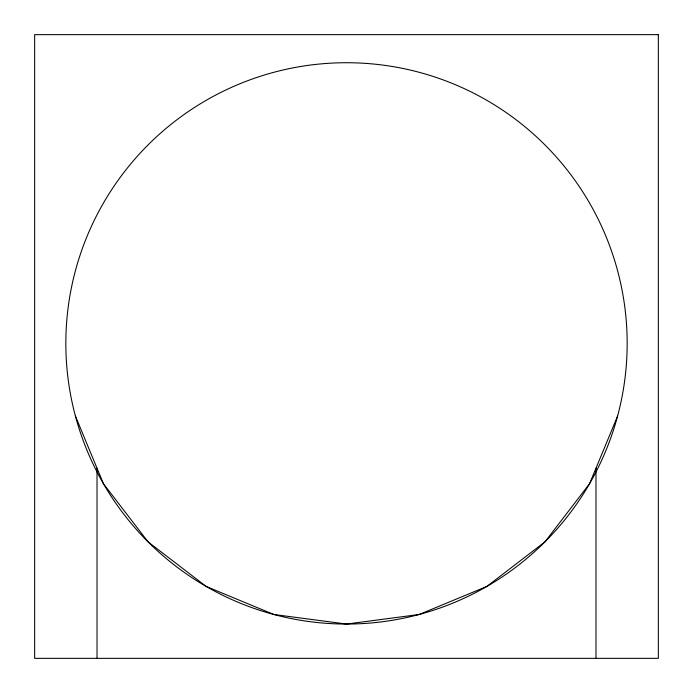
<?xml version="1.0" encoding="UTF-8"?>
<svg xmlns="http://www.w3.org/2000/svg" width="693" height="693" viewBox="0 0 693 693"><rect width="100%" height="100%" fill="white"/><g stroke="black" fill="none" stroke-linecap="round" stroke-linejoin="round"><path stroke-width="1.04" d="M617.602 416.034L589.561 483.723L544.958 541.848L486.832 586.451L419.144 614.492L346.5 624.055L273.856 614.492L206.167 586.451L148.042 541.848L103.439 483.723L75.398 416.034M595.98 468.234L595.98 658.35M97.02 468.234L97.02 658.35M658.35 34.65L34.65 34.65L34.65 658.35L658.35 658.35L658.35 34.65M206.167 586.451A280.665 280.665 0 0 0 627.165 343.39A280.665 280.665 0 0 0 206.167 100.329A280.665 280.665 0 0 0 206.167 586.451"/></g></svg>
